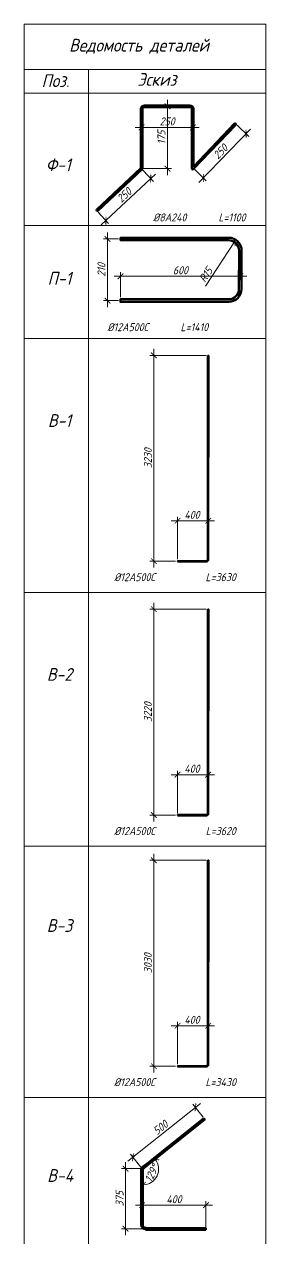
# Model space of a CAD drawing. Header units: millimetres. Extents: x 504091 to 2165846, y 135022 to 442887.
# Drawn here: x 1450925 to 1451680, y 212647 to 216441 of the extents above; entities that cross this region are included whole.
import ezdxf

# ---------------------------------------------------------------- set-up
doc = ezdxf.new("R2010")
doc.units = ezdxf.units.MM
doc.layers.get('Defpoints').update_dxf_attribs({"color": 255})
for name, color, linetype, lineweight in [('!_КР_Размеры', 7, 'Continuous', 9), ('КР_Арматура 12', 174, 'Continuous', 40), ('КР_арматура 16', 224, 'Continuous', 50), ('КР_арматура 8', 232, 'Continuous', 50), ('Размеры (линейные)', 154, 'Continuous', 9)]:
    doc.layers.add(name, color=color, linetype=linetype, lineweight=lineweight)
doc.layers.add('!Defpoints', color=255, linetype='Continuous', lineweight=5, plot=False)
doc.styles.add('GOST 2.304_new', font='isocpeur.ttf', dxfattribs={"width": 0.9, "oblique": 15})
doc.dimstyles.new('SPDS 1_10', dxfattribs={"dimscale": 10, "dimtxt": 2.5, "dimasz": 1.77, "dimexe": 1.25, "dimexo": 0.625, "dimtad": 1, "dimdec": 0, "dimrnd": 0.001, "dimtxsty": 'GOST 2.304_new', "dimblk": 'ARCHTICK', "dimcen": 2.5, "dimdle": 2, "dimclrt": 256, "dimadec": 0, "dimazin": 2, "dimtfac": 0.75, "dimtdec": 0, "dimtmove": 1, "dimatfit": 3, "dimfxl": 0, "dimtolj": 1, "dimlwd": 9, "dimlwe": 9, "dimarcsym": 0})

# ---------------------------------------------------------------- blocks, each defined once
blk = doc.blocks.new('_ArchTick')
at = {"color": 0, "linetype": 'ByBlock', "const_width": 0.15}
blk.add_lwpolyline([(-0.5, -0.5), (0.5, 0.5)], dxfattribs=at)
blk = doc.blocks.new('*D3365')
at = {"layer": 'Defpoints', "color": 0, "lineweight": 20, "ltscale": 100, "transparency": 16777216}
for p in [(1451360.8, 216184.9), (1451372.9, 216184.9), (1451291.8, 215989.9)]:
    blk.add_point(p, dxfattribs=at)
at = {"layer": 'Размеры (линейные)', "color": 0, "lineweight": 9, "ltscale": 100, "transparency": 16777216}
for p, q in [((1451372.9, 215969.9), (1451372.9, 216204.9)), ((1451367, 216184.9), (1451385.4, 216184.9)), ((1451298.1, 215989.9), (1451385.4, 215989.9))]:
    blk.add_line(p, q, dxfattribs=at)
at = {"layer": 'Размеры (линейные)', "color": 0, "lineweight": 9, "ltscale": 100, "transparency": 16777216, "xscale": 17.7, "yscale": 17.7, "zscale": 17.7}
for p, rotation in [((1451372.9, 216184.9), 90), ((1451372.9, 215989.9), 270)]:
    blk.add_blockref('_ArchTick', p, dxfattribs=dict(at, rotation=rotation))
at = {"layer": 'Размеры (линейные)', "ltscale": 100, "transparency": 16777216, "insert": (1451354.1, 216087.4), "char_height": 25, "attachment_point": 5, "rotation": 90, "style": 'GOST 2.304_new'}
blk.add_mtext('\\A1;175', dxfattribs=at)
blk = doc.blocks.new('*D3366')
at = {"layer": 'Defpoints', "color": 0, "lineweight": 20, "ltscale": 100, "transparency": 16777216}
for p in [(1451586.4, 216130.6), (1451619, 216099), (1451452.6, 215992.5)]:
    blk.add_point(p, dxfattribs=at)
at = {"layer": 'Размеры (линейные)', "color": 0, "lineweight": 9, "ltscale": 100, "transparency": 16777216}
for p, q in [((1451471.2, 215946.6), (1451632.9, 216113.3)), ((1451590.9, 216126.2), (1451628, 216090.3)), ((1451457, 215988.2), (1451494.1, 215952.2))]:
    blk.add_line(p, q, dxfattribs=at)
at = {"layer": 'Размеры (линейные)', "color": 0, "lineweight": 9, "ltscale": 100, "transparency": 16777216, "xscale": 17.7, "yscale": 17.7, "zscale": 17.7}
for p, rotation in [((1451619, 216099), 45.8853463330187), ((1451485.1, 215960.9), 225.8853463330187)]:
    blk.add_blockref('_ArchTick', p, dxfattribs=dict(at, rotation=rotation))
at = {"layer": 'Размеры (линейные)', "ltscale": 100, "transparency": 16777216, "insert": (1451538.6, 216043), "char_height": 25, "attachment_point": 5, "rotation": 45.8853, "style": 'GOST 2.304_new'}
blk.add_mtext('\\A1;250', dxfattribs=at)
blk = doc.blocks.new('*D3367')
at = {"layer": 'Defpoints', "color": 0, "lineweight": 20, "ltscale": 100, "transparency": 16777216}
for p in [(1451291.8, 215989.9), (1451320.6, 215959.1), (1451151.4, 215858.7)]:
    blk.add_point(p, dxfattribs=at)
at = {"layer": 'Размеры (линейные)', "color": 0, "lineweight": 9, "ltscale": 100, "transparency": 16777216}
for p, q in [((1451165.5, 215814.2), (1451335.2, 215972.8)), ((1451296.1, 215985.3), (1451329.1, 215950)), ((1451155.7, 215854.1), (1451188.7, 215818.7))]:
    blk.add_line(p, q, dxfattribs=at)
at = {"layer": 'Размеры (линейные)', "color": 0, "lineweight": 9, "ltscale": 100, "transparency": 16777216, "xscale": 17.7, "yscale": 17.7, "zscale": 17.7}
for p, rotation in [((1451320.6, 215959.1), 43.06238409189598), ((1451180.2, 215827.9), 223.062384091896)]:
    blk.add_blockref('_ArchTick', p, dxfattribs=dict(at, rotation=rotation))
at = {"layer": 'Размеры (линейные)', "ltscale": 100, "transparency": 16777216, "insert": (1451237.6, 215907.2), "char_height": 25, "attachment_point": 5, "rotation": 43.0624, "style": 'GOST 2.304_new'}
blk.add_mtext('\\A1;250', dxfattribs=at)
blk = doc.blocks.new('*D3368')
at = {"layer": 'Defpoints', "color": 0, "lineweight": 20, "ltscale": 100, "transparency": 16777216}
for p in [(1451600.9, 215690.3), (1451600.9, 215653.6), (1451225.8, 215581.7)]:
    blk.add_point(p, dxfattribs=at)
at = {"layer": 'Размеры (линейные)', "color": 0, "lineweight": 9, "ltscale": 100, "transparency": 16777216}
for p, q in [((1451225.8, 215588), (1451225.8, 215666.1)), ((1451600.9, 215684.1), (1451600.9, 215641.1)), ((1451205.8, 215653.6), (1451620.9, 215653.6))]:
    blk.add_line(p, q, dxfattribs=at)
at = {"layer": 'Размеры (линейные)', "color": 0, "lineweight": 9, "ltscale": 100, "transparency": 16777216, "xscale": 17.7, "yscale": 17.7, "zscale": 17.7, "rotation": 180}
blk.add_blockref('_ArchTick', (1451225.8, 215653.6), dxfattribs=at)
at = {"layer": 'Размеры (линейные)', "color": 0, "lineweight": 9, "ltscale": 100, "transparency": 16777216, "xscale": 17.7, "yscale": 17.7, "zscale": 17.7}
blk.add_blockref('_ArchTick', (1451600.9, 215653.6), dxfattribs=at)
at = {"layer": 'Размеры (линейные)', "ltscale": 100, "transparency": 16777216, "insert": (1451413.4, 215672.4), "char_height": 25, "attachment_point": 5, "style": 'GOST 2.304_new'}
blk.add_mtext('\\A1;600', dxfattribs=at)
blk = doc.blocks.new('*D3369')
at = {"layer": 'Defpoints', "color": 0, "lineweight": 20, "ltscale": 100, "transparency": 16777216}
for p in [(1451226.4, 215770.2), (1451184.9, 215577.7), (1451225.8, 215577.7)]:
    blk.add_point(p, dxfattribs=at)
at = {"layer": 'Размеры (линейные)', "color": 0, "lineweight": 9, "ltscale": 100, "transparency": 16777216}
for p, q in [((1451184.9, 215790.2), (1451184.9, 215557.7)), ((1451220.1, 215770.2), (1451172.4, 215770.2)), ((1451219.6, 215577.7), (1451172.4, 215577.7))]:
    blk.add_line(p, q, dxfattribs=at)
at = {"layer": 'Размеры (линейные)', "color": 0, "lineweight": 9, "ltscale": 100, "transparency": 16777216, "xscale": 17.7, "yscale": 17.7, "zscale": 17.7}
for p, rotation in [((1451184.9, 215770.2), 90), ((1451184.9, 215577.7), 270)]:
    blk.add_blockref('_ArchTick', p, dxfattribs=dict(at, rotation=rotation))
at = {"layer": 'Размеры (линейные)', "ltscale": 100, "transparency": 16777216, "insert": (1451166.1, 215674), "char_height": 25, "attachment_point": 5, "rotation": 90, "style": 'GOST 2.304_new'}
blk.add_mtext('\\A1;210', dxfattribs=at)
blk = doc.blocks.new('*D3370')
at = {"layer": 'Defpoints', "color": 0, "lineweight": 20, "ltscale": 100, "transparency": 16777216}
for p in [(1451452.2, 216118.6), (1451291.6, 216104), (1451452.2, 216104)]:
    blk.add_point(p, dxfattribs=at)
at = {"layer": 'Размеры (линейные)', "color": 0, "lineweight": 9, "ltscale": 100, "transparency": 16777216}
for p, q in [((1451271.6, 216118.6), (1451472.2, 216118.6)), ((1451291.6, 216110.2), (1451291.6, 216131.1)), ((1451452.2, 216110.2), (1451452.2, 216131.1))]:
    blk.add_line(p, q, dxfattribs=at)
at = {"layer": 'Размеры (линейные)', "color": 0, "lineweight": 9, "ltscale": 100, "transparency": 16777216, "xscale": 17.7, "yscale": 17.7, "zscale": 17.7, "rotation": 180}
blk.add_blockref('_ArchTick', (1451291.6, 216118.6), dxfattribs=at)
at = {"layer": 'Размеры (линейные)', "color": 0, "lineweight": 9, "ltscale": 100, "transparency": 16777216, "xscale": 17.7, "yscale": 17.7, "zscale": 17.7}
blk.add_blockref('_ArchTick', (1451452.2, 216118.6), dxfattribs=at)
at = {"layer": 'Размеры (линейные)', "ltscale": 100, "transparency": 16777216, "insert": (1451371.9, 216137.4), "char_height": 25, "attachment_point": 5, "style": 'GOST 2.304_new'}
blk.add_mtext('\\A1;250', dxfattribs=at)
blk = doc.blocks.new('*D3371')
at = {"layer": 'Defpoints', "color": 0, "lineweight": 20, "ltscale": 100, "transparency": 16777216}
for p in [(1451564.8, 215734.2, 0), (1451582.4, 215761, 0)]:
    blk.add_point(p, dxfattribs=at)
at = {"layer": 'Размеры (линейные)', "color": 0, "lineweight": 9, "ltscale": 100, "transparency": 16777216}
blk.add_line((1451492.1, 215623), (1451582.4, 215761), dxfattribs=at)
at = {"layer": 'Размеры (линейные)', "color": 0, "lineweight": 9, "ltscale": 100, "transparency": 16777216, "xscale": 17.7, "yscale": 17.7, "zscale": 17.7, "rotation": 56.80116569880509}
blk.add_blockref('_ArchTick', (1451582.4, 215761), dxfattribs=at)
at = {"layer": 'Размеры (линейные)', "ltscale": 100, "transparency": 16777216, "insert": (1451492.8, 215658.3), "char_height": 25, "attachment_point": 5, "rotation": 56.8012, "style": 'GOST 2.304_new'}
blk.add_mtext('\\A1;R15', dxfattribs=at)
blk = doc.blocks.new('*D3361')
at = {"layer": 'Defpoints', "color": 0, "lineweight": 20, "ltscale": 100, "transparency": 16777216}
for p in [(1451500.3, 214889.8), (1451404.3, 214763.8), (1451500.3, 214774.2)]:
    blk.add_point(p, dxfattribs=at)
at = {"layer": 'Размеры (линейные)', "color": 0, "lineweight": 9, "ltscale": 100, "transparency": 16777216}
for p, q in [((1451404.3, 214770), (1451404.3, 214902.3)), ((1451500.3, 214780.5), (1451500.3, 214902.3)), ((1451384.3, 214889.8), (1451520.3, 214889.8))]:
    blk.add_line(p, q, dxfattribs=at)
at = {"layer": 'Размеры (линейные)', "color": 0, "lineweight": 9, "ltscale": 100, "transparency": 16777216, "xscale": 17.7, "yscale": 17.7, "zscale": 17.7, "rotation": 180}
blk.add_blockref('_ArchTick', (1451404.3, 214889.8), dxfattribs=at)
at = {"layer": 'Размеры (линейные)', "color": 0, "lineweight": 9, "ltscale": 100, "transparency": 16777216, "xscale": 17.7, "yscale": 17.7, "zscale": 17.7}
blk.add_blockref('_ArchTick', (1451500.3, 214889.8), dxfattribs=at)
at = {"layer": 'Размеры (линейные)', "ltscale": 100, "transparency": 16777216, "insert": (1451449.5, 214908.6), "char_height": 25, "attachment_point": 5, "style": 'GOST 2.304_new'}
blk.add_mtext('\\A1;400', dxfattribs=at)
blk = doc.blocks.new('*D3362')
at = {"layer": 'Defpoints', "color": 0, "lineweight": 20, "ltscale": 100, "transparency": 16777216}
for p in [(1451330.3, 215406.7), (1451500.5, 215406.7), (1451404.3, 214763.8)]:
    blk.add_point(p, dxfattribs=at)
at = {"layer": 'Размеры (линейные)', "color": 0, "lineweight": 9, "ltscale": 100, "transparency": 16777216}
for p, q in [((1451494.3, 215406.7), (1451317.8, 215406.7)), ((1451330.3, 214743.8), (1451330.3, 215426.7)), ((1451398, 214763.8), (1451317.8, 214763.8))]:
    blk.add_line(p, q, dxfattribs=at)
at = {"layer": 'Размеры (линейные)', "color": 0, "lineweight": 9, "ltscale": 100, "transparency": 16777216, "xscale": 17.7, "yscale": 17.7, "zscale": 17.7}
for p, rotation in [((1451330.3, 215406.7), 90), ((1451330.3, 214763.8), 270)]:
    blk.add_blockref('_ArchTick', p, dxfattribs=dict(at, rotation=rotation))
at = {"layer": 'Размеры (линейные)', "ltscale": 100, "transparency": 16777216, "insert": (1451311.5, 215085.3), "char_height": 25, "attachment_point": 5, "rotation": 90, "style": 'GOST 2.304_new'}
blk.add_mtext('\\A1;3230', dxfattribs=at)
blk = doc.blocks.new('*D3398')
at = {"layer": 'Defpoints', "color": 0, "lineweight": 20, "ltscale": 100, "transparency": 16777216}
for p in [(1451500.3, 214096.9), (1451404.3, 213970.8), (1451500.3, 213981.3)]:
    blk.add_point(p, dxfattribs=at)
at = {"layer": 'Размеры (линейные)', "color": 0, "lineweight": 9, "ltscale": 100, "transparency": 16777216}
for p, q in [((1451404.3, 213977.1), (1451404.3, 214109.4)), ((1451500.3, 213987.5), (1451500.3, 214109.4)), ((1451384.3, 214096.9), (1451520.3, 214096.9))]:
    blk.add_line(p, q, dxfattribs=at)
at = {"layer": 'Размеры (линейные)', "color": 0, "lineweight": 9, "ltscale": 100, "transparency": 16777216, "xscale": 17.7, "yscale": 17.7, "zscale": 17.7, "rotation": 180}
blk.add_blockref('_ArchTick', (1451404.3, 214096.9), dxfattribs=at)
at = {"layer": 'Размеры (линейные)', "color": 0, "lineweight": 9, "ltscale": 100, "transparency": 16777216, "xscale": 17.7, "yscale": 17.7, "zscale": 17.7}
blk.add_blockref('_ArchTick', (1451500.3, 214096.9), dxfattribs=at)
at = {"layer": 'Размеры (линейные)', "ltscale": 100, "transparency": 16777216, "insert": (1451449.5, 214115.6), "char_height": 25, "attachment_point": 5, "style": 'GOST 2.304_new'}
blk.add_mtext('\\A1;400', dxfattribs=at)
blk = doc.blocks.new('*D3399')
at = {"layer": 'Defpoints', "color": 0, "lineweight": 20, "ltscale": 100, "transparency": 16777216}
for p in [(1451330.3, 214613.8), (1451500.5, 214613.8), (1451404.3, 213970.8)]:
    blk.add_point(p, dxfattribs=at)
at = {"layer": 'Размеры (линейные)', "color": 0, "lineweight": 9, "ltscale": 100, "transparency": 16777216}
for p, q in [((1451494.3, 214613.8), (1451317.8, 214613.8)), ((1451330.3, 213950.8), (1451330.3, 214633.8)), ((1451398, 213970.8), (1451317.8, 213970.8))]:
    blk.add_line(p, q, dxfattribs=at)
at = {"layer": 'Размеры (линейные)', "color": 0, "lineweight": 9, "ltscale": 100, "transparency": 16777216, "xscale": 17.7, "yscale": 17.7, "zscale": 17.7}
for p, rotation in [((1451330.3, 214613.8), 90), ((1451330.3, 213970.8), 270)]:
    blk.add_blockref('_ArchTick', p, dxfattribs=dict(at, rotation=rotation))
at = {"layer": 'Размеры (линейные)', "ltscale": 100, "transparency": 16777216, "insert": (1451311.5, 214292.3), "char_height": 25, "attachment_point": 5, "rotation": 90, "style": 'GOST 2.304_new'}
blk.add_mtext('\\A1;3220', dxfattribs=at)
blk = doc.blocks.new('*D3406')
at = {"layer": 'Defpoints', "color": 0, "lineweight": 20, "ltscale": 100, "transparency": 16777216}
for p in [(1451500.3, 213312.5), (1451500.3, 213196.9), (1451404.3, 213186.4)]:
    blk.add_point(p, dxfattribs=at)
at = {"layer": 'Размеры (линейные)', "color": 0, "lineweight": 9, "ltscale": 100, "transparency": 16777216}
for p, q in [((1451384.3, 213312.5), (1451520.3, 213312.5)), ((1451404.3, 213192.7), (1451404.3, 213325)), ((1451500.3, 213203.1), (1451500.3, 213325))]:
    blk.add_line(p, q, dxfattribs=at)
at = {"layer": 'Размеры (линейные)', "color": 0, "lineweight": 9, "ltscale": 100, "transparency": 16777216, "xscale": 17.7, "yscale": 17.7, "zscale": 17.7, "rotation": 180}
blk.add_blockref('_ArchTick', (1451404.3, 213312.5), dxfattribs=at)
at = {"layer": 'Размеры (линейные)', "color": 0, "lineweight": 9, "ltscale": 100, "transparency": 16777216, "xscale": 17.7, "yscale": 17.7, "zscale": 17.7}
blk.add_blockref('_ArchTick', (1451500.3, 213312.5), dxfattribs=at)
at = {"layer": 'Размеры (линейные)', "ltscale": 100, "transparency": 16777216, "insert": (1451449.5, 213331.2), "char_height": 25, "attachment_point": 5, "style": 'GOST 2.304_new'}
blk.add_mtext('\\A1;400', dxfattribs=at)
blk = doc.blocks.new('*D3407')
at = {"layer": 'Defpoints', "color": 0, "lineweight": 20, "ltscale": 100, "transparency": 16777216}
for p in [(1451330.3, 213829.4), (1451500.5, 213829.4), (1451404.3, 213186.4)]:
    blk.add_point(p, dxfattribs=at)
at = {"layer": 'Размеры (линейные)', "color": 0, "lineweight": 9, "ltscale": 100, "transparency": 16777216}
for p, q in [((1451330.3, 213166.4), (1451330.3, 213849.4)), ((1451494.3, 213829.4), (1451317.8, 213829.4)), ((1451398, 213186.4), (1451317.8, 213186.4))]:
    blk.add_line(p, q, dxfattribs=at)
at = {"layer": 'Размеры (линейные)', "color": 0, "lineweight": 9, "ltscale": 100, "transparency": 16777216, "xscale": 17.7, "yscale": 17.7, "zscale": 17.7}
for p, rotation in [((1451330.3, 213829.4), 90), ((1451330.3, 213186.4), 270)]:
    blk.add_blockref('_ArchTick', p, dxfattribs=dict(at, rotation=rotation))
at = {"layer": 'Размеры (линейные)', "ltscale": 100, "transparency": 16777216, "insert": (1451311.5, 213507.9), "char_height": 25, "attachment_point": 5, "rotation": 90, "style": 'GOST 2.304_new'}
blk.add_mtext('\\A1;3030', dxfattribs=at)
blk = doc.blocks.new('*D4389')
at = {"layer": 'Defpoints', "color": 0, "lineweight": 20, "ltscale": 100, "transparency": 16777216}
for p in [(1451293.3, 212752), (1451293.3, 212693.1), (1451493.3, 212678.6)]:
    blk.add_point(p, dxfattribs=at)
at = {"layer": 'Размеры (линейные)', "color": 0, "lineweight": 9, "ltscale": 100, "transparency": 16777216}
for p, q in [((1451513.3, 212752), (1451273.3, 212752)), ((1451293.3, 212699.3), (1451293.3, 212764.5)), ((1451493.3, 212684.8), (1451493.3, 212764.5))]:
    blk.add_line(p, q, dxfattribs=at)
at = {"layer": 'Размеры (линейные)', "color": 0, "lineweight": 9, "ltscale": 100, "transparency": 16777216, "xscale": 17.7, "yscale": 17.7, "zscale": 17.7, "rotation": 180}
blk.add_blockref('_ArchTick', (1451293.3, 212752), dxfattribs=at)
at = {"layer": 'Размеры (линейные)', "color": 0, "lineweight": 9, "ltscale": 100, "transparency": 16777216, "xscale": 17.7, "yscale": 17.7, "zscale": 17.7}
blk.add_blockref('_ArchTick', (1451493.3, 212752), dxfattribs=at)
at = {"layer": 'Размеры (линейные)', "ltscale": 100, "transparency": 16777216, "insert": (1451393.3, 212770.8), "char_height": 25, "attachment_point": 5, "style": 'GOST 2.304_new'}
blk.add_mtext('\\A1;400', dxfattribs=at)
blk = doc.blocks.new('*D4390')
at = {"layer": 'Defpoints', "color": 0, "lineweight": 20, "ltscale": 100, "transparency": 16777216}
for p in [(1451241.7, 212866.3), (1451293.3, 212866.3), (1451317.4, 212678.6)]:
    blk.add_point(p, dxfattribs=at)
at = {"layer": 'Размеры (линейные)', "color": 0, "lineweight": 9, "ltscale": 100, "transparency": 16777216}
for p, q in [((1451287.1, 212866.3), (1451229.2, 212866.3)), ((1451241.7, 212658.6), (1451241.7, 212886.3)), ((1451311.2, 212678.6), (1451229.2, 212678.6))]:
    blk.add_line(p, q, dxfattribs=at)
at = {"layer": 'Размеры (линейные)', "color": 0, "lineweight": 9, "ltscale": 100, "transparency": 16777216, "xscale": 17.7, "yscale": 17.7, "zscale": 17.7}
for p, rotation in [((1451241.7, 212866.3), 90), ((1451241.7, 212678.6), 270)]:
    blk.add_blockref('_ArchTick', p, dxfattribs=dict(at, rotation=rotation))
at = {"layer": 'Размеры (линейные)', "ltscale": 100, "transparency": 16777216, "insert": (1451222.9, 212772.4), "char_height": 25, "attachment_point": 5, "rotation": 90, "style": 'GOST 2.304_new'}
blk.add_mtext('\\A1;375', dxfattribs=at)
blk = doc.blocks.new('*D4391')
at = {"layer": 'Defpoints', "color": 0, "lineweight": 20, "ltscale": 100, "transparency": 16777216}
for p in [(1451460.5, 213057.7), (1451488.9, 213022), (1451293.3, 212866.3)]:
    blk.add_point(p, dxfattribs=at)
at = {"layer": 'Размеры (линейные)', "color": 0, "lineweight": 9, "ltscale": 100, "transparency": 16777216}
for p, q in [((1451249.2, 212889.6), (1451476.1, 213070.2)), ((1451485, 213026.9), (1451452.7, 213067.5)), ((1451289.4, 212871.2), (1451257.1, 212911.8))]:
    blk.add_line(p, q, dxfattribs=at)
at = {"layer": 'Размеры (линейные)', "color": 0, "lineweight": 9, "ltscale": 100, "transparency": 16777216, "xscale": 17.7, "yscale": 17.7, "zscale": 17.7}
for p, rotation in [((1451460.5, 213057.7), 38.51978952131415), ((1451264.9, 212902), 218.5197895213142)]:
    blk.add_blockref('_ArchTick', p, dxfattribs=dict(at, rotation=rotation))
at = {"layer": 'Размеры (линейные)', "ltscale": 100, "transparency": 16777216, "insert": (1451351, 212994.5), "char_height": 25, "attachment_point": 5, "rotation": 38.5198, "style": 'GOST 2.304_new'}
blk.add_mtext('\\A1;500', dxfattribs=at)
blk = doc.blocks.new('*D4392')
at = {"layer": 'Defpoints', "color": 0, "lineweight": 20, "ltscale": 100, "transparency": 16777216}
for p in [(1451296.3, 212860), (1451300.1, 212867.8), (1451308.5, 212874.5), (1451329.5, 212829.1), (1451296.3, 212690.6)]:
    blk.add_point(p, dxfattribs=at)
at = {"layer": 'Размеры (линейные)', "color": 0, "lineweight": 9, "ltscale": 100, "transparency": 16777216}
blk.add_line((1451313.4, 212878.4), (1451344.3, 212903), dxfattribs=at)
blk.add_arc((1451296.3, 212864.8), 48.8, 270, 38.5198, dxfattribs=at)
at = {"layer": 'Размеры (линейные)', "color": 0, "lineweight": 9, "ltscale": 100, "transparency": 16777216, "xscale": 17.7, "yscale": 17.7, "zscale": 17.7}
for p, rotation in [((1451334.5, 212895.2), 128.5197895203145), ((1451296.3, 212816.1), 179.9999999999921)]:
    blk.add_blockref('_ArchTick', p, dxfattribs=dict(at, rotation=rotation))
at = {"layer": 'Размеры (линейные)', "ltscale": 100, "transparency": 16777216, "insert": (1451323.4, 212851.8), "char_height": 25, "attachment_point": 5, "rotation": 64.2599, "style": 'GOST 2.304_new'}
blk.add_mtext('\\A1;129°', dxfattribs=at)

msp = doc.modelspace()

# ---------------------------------------------------------------- linework, layer by layer
at = {"layer": '!Defpoints', "lineweight": 15, "ltscale": 100}
for p, q in [((1451500.281, 214764.7532), (1451500.521, 215406.7453)), ((1451500.281, 213971.7877, -0.0212), (1451500.521, 214613.7798, -0.0212)), ((1451500.281, 213187.3911, -0.0212), (1451500.521, 213829.3832, -0.0212))]:
    msp.add_line(p, q, dxfattribs=at)
at = {"layer": '!Defpoints', "lineweight": 15, "ltscale": 100, "elevation": -0.0032}
msp.add_lwpolyline([(1451493.3373, 212678.5915), (1451293.3373, 212678.5915), (1451293.3373, 212866.2726), (1451488.9355, 213021.9689)], dxfattribs=at)
at = {"color": 244, "lineweight": 18}
for p, q in [((1450924.5755, 216440.8602, -0.0032), (1450924.5755, 208957.5568, 0.0293)), ((1451680.4855, 208957.5568, 0.0298), (1451680.4855, 216440.8602, -0.0033)), ((1450924.5755, 216225.6814, -0.0032), (1451680.4855, 216225.6814, -0.0032)), ((1450924.5755, 216225.6814, -0.0032), (1451680.4855, 216225.6814, -0.0032)), ((1450924.5755, 215811.8799, 0.0023), (1451680.4855, 215811.8799, 0.0023)), ((1450924.5755, 215458.9986, 0.0055), (1451680.4855, 215458.9986, 0.0055)), ((1450924.5755, 214666.033, -0.0156), (1451680.4855, 214666.033, -0.0156)), ((1450924.5755, 213873.0675, -0.0368), (1451680.4855, 213873.0675, -0.0368)), ((1450924.5755, 213088.6709, -0.0368), (1451680.4855, 213088.6709, -0.0368))]:
    msp.add_line(p, q, dxfattribs=at)
at = {"color": 244, "lineweight": 13}
msp.add_line((1450924.5755, 216440.8602, -0.0032), (1451680.4855, 216440.8602, -0.0032), dxfattribs=at)
at = {"color": 244, "lineweight": 13, "elevation": -0.0032}
for points in [[(1450924.5755, 216299.6814), (1451680.4855, 216299.6814)], [(1451125.5459, 216299.6814), (1451125.5459, 216212.2056)], [(1451125.5459, 216274.4945), (1451125.5459, 208957.5568)], [(1450924.5755, 216225.6814), (1451680.4855, 216225.6814)]]:
    msp.add_lwpolyline(points, dxfattribs=at)
at = {"layer": 'КР_Арматура 12', "ltscale": 12}
for p, q in [((1451499.081, 215406.7453), (1451501.961, 215406.7453)), ((1451404.281, 214765.2375), (1451494.5211, 214765.2375)), ((1451404.281, 214762.3575), (1451494.6023, 214762.3992)), ((1451494.5073, 214762.3991), (1451494.6973, 214762.3994)), ((1451499.081, 214613.7798, -0.0212), (1451501.961, 214613.7798, -0.0212)), ((1451404.281, 213972.272, -0.0212), (1451494.5211, 213972.272, -0.0212)), ((1451404.281, 213969.392, -0.0212), (1451494.6023, 213969.4337, -0.0212)), ((1451494.5073, 213969.4335, -0.0212), (1451494.6973, 213969.4338, -0.0212)), ((1451499.081, 213829.3832, -0.0212), (1451501.961, 213829.3832, -0.0212)), ((1451404.281, 213187.8754, -0.0212), (1451494.5211, 213187.8754, -0.0212)), ((1451404.281, 213184.9954, -0.0212), (1451494.6023, 213185.0371, -0.0212)), ((1451494.5073, 213185.0369, -0.0212), (1451494.6973, 213185.0372, -0.0212)), ((1451293.3373, 212870.107, -0.0032), (1451487.0672, 213024.316, -0.0032)), ((1451300.1094, 212867.8288, -0.0032), (1451490.8039, 213019.6217, -0.0032)), ((1451487.0672, 213024.316, -0.0032), (1451490.8039, 213019.6217, -0.0032)), ((1451305.3373, 212681.5915, -0.0032), (1451493.3373, 212681.5915, -0.0032)), ((1451305.3373, 212675.5915, -0.0032), (1451493.3373, 212675.5915, -0.0032)), ((1451493.3373, 212681.5915, -0.0032), (1451493.3373, 212675.5915, -0.0032))]:
    msp.add_line(p, q, dxfattribs=at)
for points in [[(1451494.5073, 214762.3991, 0.418856686), (1451501.721, 214769.5575), (1451501.961, 215406.7453)], [(1451494.521, 214765.2375, 0.414213562), (1451498.841, 214769.5575), (1451499.081, 215406.7453)]]:
    msp.add_lwpolyline(points, format="xyb", dxfattribs=at)
msp.add_lwpolyline([(1451404.281, 214765.2375), (1451404.281, 214762.3575)], dxfattribs=at)
for points, elevation in [([(1451494.5073, 213969.4335, 0.418856686), (1451501.721, 213976.592), (1451501.961, 214613.7798)], -0.0212), ([(1451494.521, 213972.272, 0.414213562), (1451498.841, 213976.592), (1451499.081, 214613.7798)], -0.0212), ([(1451494.5073, 213185.0369, 0.418856686), (1451501.721, 213192.1954), (1451501.961, 213829.3832)], -0.0212), ([(1451494.521, 213187.8754, 0.414213562), (1451498.841, 213192.1954), (1451499.081, 213829.3832)], -0.0212), ([(1451305.3373, 212675.5915, -0.40291951), (1451290.3373, 212690.8341), (1451290.3373, 212862.8977, -0.228480542), (1451294.1094, 212870.7217), (1451308.9179, 212882.5092)], -0.0032), ([(1451305.3373, 212681.5915, -0.414213562), (1451296.3373, 212690.5915), (1451296.3373, 212860.0049, -0.228480542), (1451300.1094, 212867.8289), (1451308.4968, 212874.5052)], -0.0032)]:
    msp.add_lwpolyline(points, format="xyb", dxfattribs=dict(at, elevation=elevation))
at = {"layer": 'КР_Арматура 12', "ltscale": 12, "elevation": -0.0212}
for points in [[(1451404.281, 213972.272), (1451404.281, 213969.392)], [(1451404.281, 213187.8754), (1451404.281, 213184.9954)]]:
    msp.add_lwpolyline(points, dxfattribs=at)
at = {"layer": 'КР_арматура 16', "elevation": -0.0038}
msp.add_lwpolyline([(1451564.1547, 215573.7274, 0.415597767), (1451604.3497, 215613.7285), (1451604.8496, 215734.122, 0.414695627), (1451564.8504, 215774.1885), (1451226.3542, 215774.1948), (1451226.3541, 215766.1948), (1451564.5425, 215766.1885, -0.416995829), (1451596.8497, 215734.1885), (1451596.3497, 215613.7286, -0.409119684), (1451564.9066, 215581.734), (1451225.8491, 215581.734), (1451225.849, 215573.7338), (1451564.5358, 215573.7274)], format="xyb", dxfattribs=at)
at = {"layer": 'КР_арматура 8'}
for p, q in [((1451289.3295, 216176.0314, -0.0038), (1451289.2925, 215990.949, -0.0038)), ((1451294.4495, 216176.0314, -0.0038), (1451294.4122, 215989.4021, -0.0038)), ((1451449.3295, 216176.0314, -0.0038), (1451449.2922, 215989.8413, -0.0038)), ((1451454.4495, 216176.0314, -0.0038), (1451454.4133, 215996.0544, -0.0038)), ((1451453.6689, 215988.0377, -0.0038), (1451586.4569, 216127.0156, -0.0038)), ((1451454.4133, 215996.0544, -0.0038), (1451582.8235, 216130.6229, -0.0038)), ((1451289.2925, 215990.949, -0.0038), (1451151.3942, 215862.1585, -0.0038)), ((1451293.6992, 215988.0589, -0.0038), (1451154.8889, 215858.4166, -0.0038))]:
    msp.add_line(p, q, dxfattribs=at)
at = {"layer": 'КР_арматура 8', "ltscale": 100}
for p, q in [((1451442.9295, 216187.5514, -0.0038), (1451300.8495, 216187.5514, -0.0038)), ((1451442.9295, 216182.4314, -0.0038), (1451300.8495, 216182.4314, -0.0038))]:
    msp.add_line(p, q, dxfattribs=at)
for centre, radius, start, end in [((1451300.8495, 216176.0314, -0.0038), 11.52, 90, 180), ((1451300.8495, 216176.0314, -0.0038), 6.4, 90, 180), ((1451442.9295, 216176.0314, -0.0038), 11.52, 0, 90), ((1451442.9295, 216176.0314, -0.0038), 6.4, 0, 90), ((1451451.8522, 215989.8413, -0.0038), 2.56, 179.9796382, 315.2085977)]:
    msp.add_arc(centre, radius, start, end, dxfattribs=at)
at = {"layer": 'КР_арматура 8'}
for centre, radius, start, end in [((1451584.5969, 216128.7757, -0.0038), 2.5607, 316.5804055, 133.8320507), ((1451291.838, 215989.9077, -0.0038), 2.6234, 310.8972639, 348.8868543), ((1451153.2683, 215860.406, -0.0038), 2.5659, 136.920932, 309.1671613)]:
    msp.add_arc(centre, radius, start, end, dxfattribs=at)

# ---------------------------------------------------------------- texts
at = {"layer": '!_КР_Размеры', "width": 1105.24052, "attachment_point": 5, "style": 'GOST 2.304_new'}
for s, insert, char_height in [('Ведомость деталей', (1451283.9148, 216372.2788, -0.0032), 40), ('Поз.', (1451022.182, 216264.6456, -0.0032), 40), ('Эскиз', (1451339.5284, 216268.5687, -0.0032), 40), ('Ф-1', (1451030.9167, 216001.8223, -0.0016), 40), ('%%C8А240       L=1100', (1451472.414, 215837.4637, -0.0038), 25), ('П-1', (1451034.9126, 215647.3711, 0.0007), 40), ('%%C12А500С       L=1410', (1451342.3832, 215494.743, -0.0054), 25), ('В-1', (1451034.9126, 215202.9989, 0.0007), 40), ('%%C12А500С           L=3630', (1451396.345, 214713.785, -0.0054), 25), ('В-2', (1451034.9126, 214410.0334, -0.0204), 40), ('%%C12А500С           L=3620', (1451396.345, 213920.8195, -0.0266), 25), ('В-3', (1451034.9126, 213625.6368, -0.0204), 40), ('%%C12А500С           L=3430', (1451396.345, 213136.4229, -0.0266), 25), ('В-4', (1451037.1462, 212844.7459, -0.0204), 40)]:
    msp.add_mtext(s, dxfattribs=dict(at, insert=insert, char_height=char_height))

# ---------------------------------------------------------------- dimensions: what is measured, and where the dimension line sits
at = {"layer": 'Размеры (линейные)', "ltscale": 100}
for base, p1, p2, text, picture, middle in [((1451372.8653, 216184.8518, -0.0038), (1451291.8195, 215989.9265, -0.0038), (1451360.7954, 216184.8518, -0.0038), '175', '*D3365', (1451354.1153, 216087.3892, -0.0038)), ((1451184.8667, 215577.7339, -0.0038), (1451226.3542, 215770.1948, -0.0038), (1451225.8491, 215577.7339, -0.0038), '210', '*D3369', (1451166.1167, 215673.9643, -0.0038)), ((1451330.2598, 214613.7798, -0.0212), (1451404.281, 213970.832, -0.0212), (1451500.521, 214613.7798, -0.0212), '3220', '*D3399', (1451311.5098, 214292.3059, -0.0212)), ((1451330.2598, 213829.3832, -0.0212), (1451404.281, 213186.4354, -0.0212), (1451500.521, 213829.3832, -0.0212), '3030', '*D3407', (1451311.5098, 213507.9093, -0.0212)), ((1451241.6568, 212866.2726, -0.0032), (1451317.4305, 212678.5915, -0.0032), (1451293.3373, 212866.2726, -0.0032), '375', '*D4390', (1451222.9068, 212772.4321, -0.0032))]:
    dim = msp.add_linear_dim(base=base, p1=p1, p2=p2, angle=90, text=text, dimstyle='SPDS 1_10', dxfattribs=at)
    dim.commit()
    dim.dimension.update_dxf_attribs({"geometry": picture, "text_midpoint": middle})
for base, p1, p2, text, picture, middle in [((1451452.1774, 216118.6136, -0.0038), (1451291.5757, 216103.9642, -0.0038), (1451452.1774, 216103.9642, -0.0038), '250', '*D3370', (1451371.8766, 216137.3636, -0.0038)), ((1451600.8923, 215653.6494, -0.0038), (1451225.8491, 215581.734, -0.0038), (1451600.8923, 215690.3021, -0.0038), '600', '*D3368', (1451413.3707, 215672.3994, -0.0038)), ((1451293.3373, 212752.0203, -0.0032), (1451493.3373, 212678.5915, -0.0032), (1451293.3373, 212693.0687, -0.0032), '400', '*D4389', (1451393.3373, 212770.7703, -0.0032))]:
    dim = msp.add_linear_dim(base=base, p1=p1, p2=p2, text=text, dimstyle='SPDS 1_10', dxfattribs=at)
    dim.commit()
    dim.dimension.update_dxf_attribs({"geometry": picture, "text_midpoint": middle})
for p1, p2, distance, text, picture, middle in [((1451452.5529, 215992.5135, -0.0038), (1451586.4155, 216130.5784, -0.0038), -45.3802, '250', '*D3366', (1451538.6033, 216043.0088, -0.0038)), ((1451151.3931, 215858.6546, -0.0038), (1451291.838, 215989.9077, -0.0038), -42.1308, '250', '*D3367', (1451237.5798, 215907.1989, -0.0038)), ((1451293.3373, 212866.2726, -0.0032), (1451488.9355, 213021.9689, -0.0032), 45.7027, '500', '*D4391', (1451350.9962, 212994.5481, -0.0032))]:
    dim = msp.add_aligned_dim(p1=p1, p2=p2, distance=distance, text=text, dimstyle='SPDS 1_10', dxfattribs=at)
    dim.commit()
    dim.dimension.update_dxf_attribs({"geometry": picture, "text_midpoint": middle})
dim = msp.add_radius_dim(center=(1451564.8472, 215734.1874, -0.0038), mpoint=(1451582.37, 215760.9663, -0.0038), text='R15', dimstyle='SPDS 1_10', dxfattribs=at)
dim.commit()
dim.dimension.update_dxf_attribs({"geometry": '*D3371', "text_midpoint": (1451508.452, 215648.0027, -0.0054), "dimtype": 164})
dim = msp.add_linear_dim(base=(1451330.2598, 215406.7453), p1=(1451404.281, 214763.7975), p2=(1451500.521, 215406.7453), angle=90, text='3230', dimstyle='SPDS 1_10', dxfattribs=at)
dim.commit()
dim.dimension.update_dxf_attribs({"geometry": '*D3362', "text_midpoint": (1451330.2598, 215085.2714), "dimtype": 160})
for base, p1, p2, picture, middle in [((1451500.2838, 214889.8461), (1451404.281, 214763.7975), (1451500.2838, 214774.2437), '*D3361', (1451449.5394, 214889.8461)), ((1451500.2838, 214096.8806, -0.0212), (1451404.281, 213970.832, -0.0212), (1451500.2838, 213981.2782, -0.0212), '*D3398', (1451449.5394, 214096.8806, -0.0212)), ((1451500.2838, 213312.484, -0.0212), (1451404.281, 213186.4354, -0.0212), (1451500.2838, 213196.8816, -0.0212), '*D3406', (1451449.5394, 213312.484, -0.0212))]:
    dim = msp.add_linear_dim(base=base, p1=p1, p2=p2, text='400', dimstyle='SPDS 1_10', dxfattribs=at)
    dim.commit()
    dim.dimension.update_dxf_attribs({"geometry": picture, "text_midpoint": middle, "dimtype": 160})
dim = msp.add_angular_dim_2l(base=(1451329.4995, 212829.0643), line1=((1451300.1094, 212867.8289, -0.0032), (1451308.4968, 212874.5052, -0.0032)), line2=((1451296.3373, 212690.5915, -0.0032), (1451296.3373, 212860.0049, -0.0032)), dimstyle='SPDS 1_10', dxfattribs=at)
dim.commit()
dim.dimension.update_dxf_attribs({"geometry": '*D4392', "text_midpoint": (1451323.3798, 212851.7882, -0.0032)})

doc.saveas('drawing.dxf')
